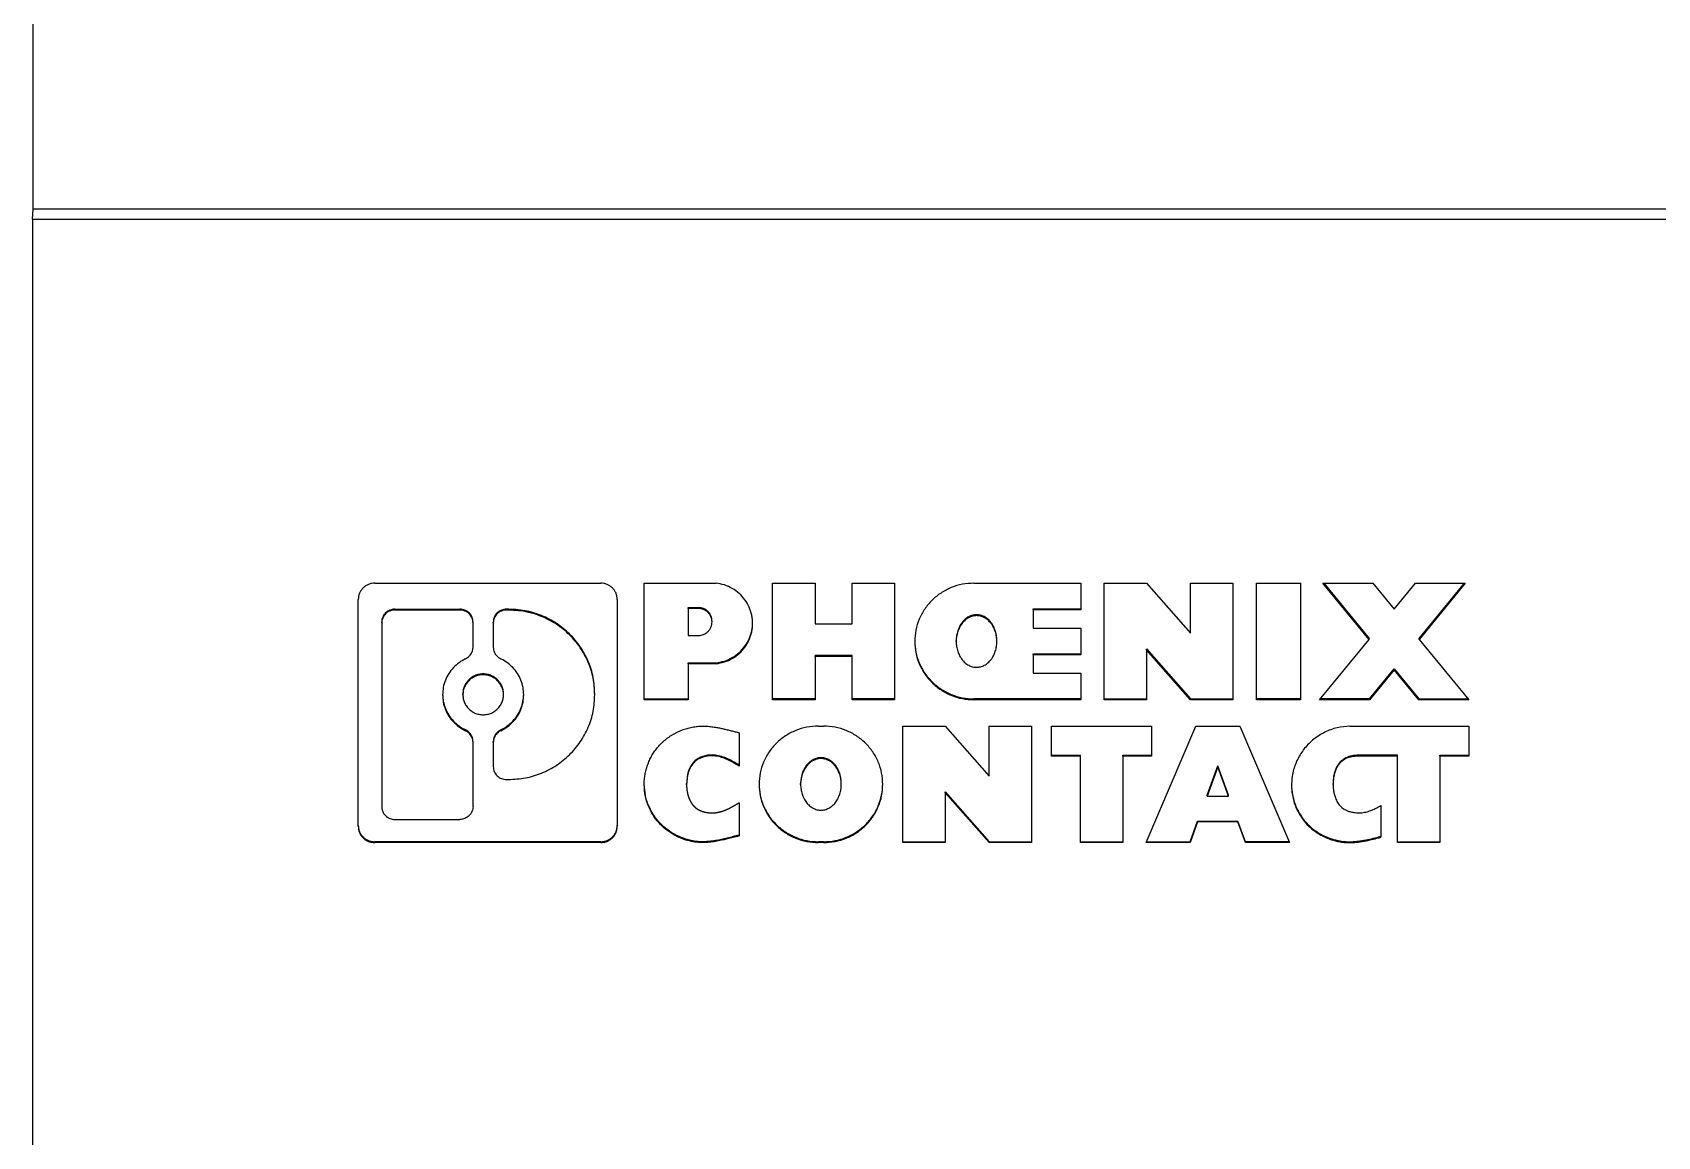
# Model space of a CAD drawing. Extents: x -2333 to 4564, y -5034 to 5704.
# Drawn here: x 3030.4 to 3101.4, y 2306 to 2354.2 of the extents above; entities that cross this region are included whole.
import ezdxf

# ---------------------------------------------------------------- set-up
doc = ezdxf.new("R2010")
doc.units = 0
doc.header["$LTSCALE"] = 10
doc.header["$MEASUREMENT"] = 0
doc.layers.get('0').update_dxf_attribs({"linetype": 'CONTINUOUS'})

msp = doc.modelspace()

# ---------------------------------------------------------------- linework, layer by layer
at = {"color": 7, "linetype": 'Continuous'}
for p, q in [((3030.47183, 2346.5225), (3030.47183, 2490.65848)), ((3030.44073, 2346.08489), (3030.47183, 2346.5225)), ((3030.44073, 2346.08489), (3109.37656, 2346.08489)), ((3030.44073, 2346.08489), (3030.44073, 2211.82951)), ((3109.34546, 2346.5225), (3030.47183, 2346.5225)), ((3045.38659, 2330.18537), (3055.2452, 2330.18537)), ((3057.14473, 2325.13413), (3057.14473, 2330.18537)), ((3057.14473, 2330.18537), (3060.27951, 2330.18537)), ((3062.75307, 2325.13413), (3062.75307, 2330.18537)), ((3062.75307, 2330.18537), (3064.6023, 2330.18537)), ((3064.6023, 2330.18537), (3064.6023, 2328.404)), ((3066.22962, 2330.18537), (3068.07885, 2330.18537)), ((3066.22962, 2328.404), (3066.22962, 2330.18537)), ((3068.07885, 2330.18537), (3068.07885, 2325.13413)), ((3071.54199, 2330.18537), (3076.20214, 2330.18537)), ((3076.20214, 2330.18537), (3076.20214, 2329.06041)), ((3077.22439, 2330.18537), (3079.07362, 2330.18537)), ((3077.22439, 2325.13413), (3077.22439, 2330.18537)), ((3079.07362, 2330.18537), (3080.99682, 2328.0041)), ((3080.99682, 2328.0041), (3080.99682, 2330.18537)), ((3080.99682, 2330.18537), (3082.84605, 2330.18537)), ((3082.84605, 2330.18537), (3082.84605, 2325.13413)), ((3083.8683, 2325.13413), (3083.8683, 2330.18537)), ((3083.8683, 2330.18537), (3085.7915, 2330.18537)), ((3085.7915, 2330.18537), (3085.7915, 2325.13413)), ((3086.77677, 2330.18537), (3088.95146, 2330.18537)), ((3088.79613, 2327.73048), (3086.77677, 2330.18537)), ((3086.80835, 2330.18537), (3088.79613, 2327.76887)), ((3088.95146, 2330.18537), (3089.88348, 2329.05234)), ((3089.88348, 2329.05234), (3090.81549, 2330.18537)), ((3090.81549, 2330.18537), (3092.99018, 2330.18537)), ((3092.99018, 2330.18537), (3090.97082, 2327.73048)), ((3090.97082, 2327.76887), (3092.9586, 2330.18537)), ((3044.66169, 2319.6068), (3044.66169, 2329.47282)), ((3046.26049, 2329.05201), (3049.09565, 2329.05201)), ((3049.09565, 2329.01362), (3046.26049, 2329.01362)), ((3055.9701, 2329.47282), (3055.9701, 2319.6068)), ((3059.06792, 2329.0802), (3059.06792, 2329.11859)), ((3059.06792, 2329.11859), (3059.50809, 2329.11859)), ((3059.50809, 2329.0802), (3059.06792, 2329.0802)), ((3059.06792, 2329.0802), (3059.06792, 2327.90401)), ((3074.131, 2329.02203), (3074.131, 2329.06041)), ((3074.131, 2329.06041), (3076.20214, 2329.06041)), ((3074.131, 2329.02203), (3074.131, 2328.22223)), ((3076.20214, 2329.02203), (3074.131, 2329.02203)), ((3076.20214, 2329.06041), (3076.20214, 2329.02203)), ((3045.6846, 2328.44754), (3045.6846, 2328.48593)), ((3045.6846, 2328.44754), (3045.6846, 2320.43534)), ((3049.67154, 2328.44754), (3049.67154, 2328.48593)), ((3049.67154, 2327.39156), (3049.67154, 2328.44754)), ((3050.55753, 2328.44754), (3050.55753, 2328.48593)), ((3050.55753, 2328.44754), (3050.55753, 2327.39156)), ((3060.10639, 2328.49211), (3060.10639, 2328.53049)), ((3064.6023, 2328.404), (3066.22962, 2328.404)), ((3059.06792, 2327.90401), (3059.50809, 2327.90401)), ((3070.76531, 2327.64056), (3070.76531, 2327.67894)), ((3072.54057, 2327.64056), (3072.54057, 2327.67894)), ((3074.131, 2328.22223), (3076.20214, 2328.22223)), ((3076.20214, 2328.22223), (3076.20214, 2327.09727)), ((3086.62883, 2325.09574), (3088.79613, 2327.73048)), ((3088.79613, 2327.73048), (3088.79613, 2327.76887)), ((3090.97082, 2327.73048), (3090.97082, 2327.76887)), ((3090.97082, 2327.73048), (3093.13812, 2325.09574)), ((3050.8835, 2326.88156), (3050.90207, 2326.87264)), ((3064.6023, 2326.98618), (3064.6023, 2327.02456)), ((3066.22962, 2327.02456), (3064.6023, 2327.02456)), ((3066.22962, 2326.98618), (3064.6023, 2326.98618)), ((3064.6023, 2326.98618), (3064.6023, 2325.13413)), ((3066.22962, 2326.98618), (3066.22962, 2327.02456)), ((3066.22962, 2325.13413), (3066.22962, 2326.98618)), ((3074.131, 2327.05888), (3074.131, 2327.09727)), ((3074.131, 2327.09727), (3076.20214, 2327.09727)), ((3074.131, 2327.05888), (3074.131, 2326.25909)), ((3076.20214, 2327.05888), (3074.131, 2327.05888)), ((3076.20214, 2327.09727), (3076.20214, 2327.05888)), ((3079.07362, 2327.27701), (3079.07362, 2327.3154)), ((3079.07362, 2327.3154), (3080.99682, 2325.13413)), ((3079.07362, 2327.27701), (3079.07362, 2325.13413)), ((3080.99682, 2325.09574), (3079.07362, 2327.27701)), ((3059.06792, 2326.66752), (3059.06792, 2326.70591)), ((3059.06792, 2326.70591), (3060.27951, 2326.70591)), ((3060.27951, 2326.66752), (3059.06792, 2326.66752)), ((3059.06792, 2326.66752), (3059.06792, 2325.13413)), ((3060.27951, 2326.66752), (3060.27951, 2326.70591)), ((3074.131, 2326.25909), (3076.20214, 2326.25909)), ((3076.20214, 2326.25909), (3076.20214, 2325.13413)), ((3088.80353, 2325.13413), (3089.88348, 2326.447)), ((3089.88348, 2326.40861), (3088.80353, 2325.09574)), ((3089.88348, 2326.40861), (3089.88348, 2326.447)), ((3089.88348, 2326.447), (3090.96343, 2325.13413)), ((3090.96343, 2325.09574), (3089.88348, 2326.40861)), ((3049.22855, 2325.31233), (3049.22855, 2325.35072)), ((3051.00052, 2325.31233), (3051.00052, 2325.35072)), ((3054.98746, 2325.31233), (3054.98746, 2325.35072)), ((3057.14473, 2325.09574), (3057.14473, 2325.13413)), ((3057.14473, 2325.13413), (3059.06792, 2325.13413)), ((3059.06792, 2325.09574), (3057.14473, 2325.09574)), ((3059.06792, 2325.13413), (3059.06792, 2325.09574)), ((3064.6023, 2325.13413), (3062.75307, 2325.13413)), ((3062.75307, 2325.09574), (3062.75307, 2325.13413)), ((3064.6023, 2325.09574), (3062.75307, 2325.09574)), ((3064.6023, 2325.13413), (3064.6023, 2325.09574)), ((3066.22962, 2325.09574), (3066.22962, 2325.13413)), ((3068.07885, 2325.13413), (3066.22962, 2325.13413)), ((3068.07885, 2325.09574), (3066.22962, 2325.09574)), ((3068.07885, 2325.13413), (3068.07885, 2325.09574)), ((3076.20214, 2325.13413), (3071.54199, 2325.13413)), ((3076.20214, 2325.09574), (3071.54199, 2325.09574)), ((3076.20214, 2325.13413), (3076.20214, 2325.09574)), ((3077.22439, 2325.13413), (3079.07362, 2325.13413)), ((3077.22439, 2325.09574), (3077.22439, 2325.13413)), ((3079.07362, 2325.09574), (3077.22439, 2325.09574)), ((3079.07362, 2325.13413), (3079.07362, 2325.09574)), ((3080.99682, 2325.09574), (3080.99682, 2325.13413)), ((3080.99682, 2325.13413), (3082.84605, 2325.13413)), ((3082.84605, 2325.09574), (3080.99682, 2325.09574)), ((3082.84605, 2325.13413), (3082.84605, 2325.09574)), ((3085.7915, 2325.13413), (3083.8683, 2325.13413)), ((3083.8683, 2325.09574), (3083.8683, 2325.13413)), ((3085.7915, 2325.09574), (3083.8683, 2325.09574)), ((3085.7915, 2325.13413), (3085.7915, 2325.09574)), ((3088.80353, 2325.09574), (3086.62883, 2325.09574)), ((3088.80353, 2325.13413), (3086.66041, 2325.13413)), ((3088.80353, 2325.09574), (3088.80353, 2325.13413)), ((3090.96343, 2325.09574), (3090.96343, 2325.13413)), ((3090.96343, 2325.13413), (3093.10654, 2325.13413)), ((3093.13812, 2325.09574), (3090.96343, 2325.09574)), ((3049.34556, 2323.74311), (3049.34556, 2323.78149)), ((3049.34556, 2323.78149), (3049.35, 2323.77937)), ((3049.35, 2323.74099), (3049.34556, 2323.74311)), ((3049.35, 2323.74099), (3049.35, 2323.77937)), ((3061.287, 2323.65465), (3061.287, 2322.23886)), ((3064.75009, 2323.94549), (3064.972, 2323.94549)), ((3068.43514, 2323.94549), (3070.28437, 2323.94549)), ((3068.43514, 2318.89425), (3068.43514, 2323.94549)), ((3070.28437, 2323.94549), (3072.20757, 2321.76422)), ((3072.20757, 2323.94549), (3074.0568, 2323.94549)), ((3072.20757, 2321.76422), (3072.20757, 2323.94549)), ((3074.0568, 2323.94549), (3074.0568, 2318.89425)), ((3074.93112, 2323.94549), (3079.2953, 2323.94549)), ((3074.93112, 2322.67511), (3074.93112, 2323.94549)), ((3079.05564, 2318.85586), (3081.22293, 2323.94549)), ((3079.2953, 2323.94549), (3079.2953, 2322.67511)), ((3081.22293, 2323.94549), (3083.14613, 2323.94549)), ((3083.14613, 2323.94549), (3085.31343, 2318.85586)), ((3087.95498, 2323.94542), (3088.03421, 2323.94549)), ((3088.03421, 2323.94549), (3093.13812, 2323.94549)), ((3093.13812, 2323.94549), (3093.13812, 2322.67511)), ((3049.67154, 2323.23311), (3049.67154, 2323.2715)), ((3049.67154, 2320.43534), (3049.67154, 2323.23311)), ((3050.55753, 2323.23311), (3050.55753, 2323.2715)), ((3050.55753, 2323.23311), (3050.55753, 2322.17713)), ((3074.93112, 2322.63673), (3074.93112, 2322.67511)), ((3074.93112, 2322.67511), (3076.18859, 2322.67511)), ((3076.18859, 2322.63673), (3074.93112, 2322.63673)), ((3076.18859, 2322.63673), (3076.18859, 2322.67511)), ((3076.18859, 2318.89425), (3076.18859, 2322.63673)), ((3078.03782, 2322.67511), (3079.2953, 2322.67511)), ((3078.03782, 2322.63673), (3078.03782, 2322.67511)), ((3079.2953, 2322.63673), (3078.03782, 2322.63673)), ((3078.03782, 2322.63673), (3078.03782, 2318.89425)), ((3079.2953, 2322.67511), (3079.2953, 2322.63673)), ((3090.03141, 2322.67511), (3088.3204, 2322.67511)), ((3088.3204, 2322.63673), (3088.3204, 2322.67511)), ((3090.03141, 2322.63673), (3088.3204, 2322.63673)), ((3090.03141, 2322.63673), (3090.03141, 2322.67511)), ((3090.03141, 2318.89425), (3090.03141, 2322.63673)), ((3091.88064, 2322.63673), (3091.88064, 2322.67511)), ((3091.88064, 2322.67511), (3093.13812, 2322.67511)), ((3093.13812, 2322.63673), (3091.88064, 2322.63673)), ((3091.88064, 2322.63673), (3091.88064, 2318.89425)), ((3093.13812, 2322.67511), (3093.13812, 2322.63673)), ((3061.287, 2322.23886), (3061.287, 2322.20047)), ((3081.71918, 2320.9301), (3082.18453, 2322.20978)), ((3082.18453, 2322.17139), (3081.71918, 2320.89171)), ((3082.64989, 2320.9301), (3082.18453, 2322.20978)), ((3082.18453, 2322.17139), (3082.18453, 2322.20978)), ((3082.64989, 2320.89171), (3082.18453, 2322.17139)), ((3051.13342, 2321.61105), (3051.22201, 2321.61105)), ((3058.99395, 2321.40068), (3058.99395, 2321.43906)), ((3063.97342, 2321.40067), (3063.97342, 2321.43906)), ((3065.74867, 2321.40067), (3065.74867, 2321.43906)), ((3087.22034, 2321.39848), (3087.22034, 2321.43687)), ((3061.287, 2320.60088), (3061.287, 2319.18508)), ((3070.28437, 2321.03713), (3070.28437, 2321.07552)), ((3070.28437, 2321.07552), (3072.20757, 2318.89425)), ((3072.20757, 2318.85586), (3070.28437, 2321.03713)), ((3070.28437, 2321.03713), (3070.28437, 2318.89425)), ((3081.71918, 2320.89171), (3081.71918, 2320.9301)), ((3081.71918, 2320.89171), (3082.64989, 2320.89171)), ((3082.64989, 2320.89171), (3082.64989, 2320.9301)), ((3089.29616, 2320.47154), (3089.29616, 2319.12886)), ((3046.25663, 2319.86928), (3046.26049, 2319.86926)), ((3046.26049, 2319.86926), (3049.09565, 2319.86926)), ((3080.97883, 2318.89425), (3081.3067, 2319.79584)), ((3081.3067, 2319.75745), (3081.3067, 2319.79584)), ((3081.3067, 2319.79584), (3083.06236, 2319.79584)), ((3083.06236, 2319.75745), (3083.06236, 2319.79584)), ((3083.39023, 2318.89425), (3083.06236, 2319.79584)), ((3085.91002, 2319.84702), (3085.91002, 2319.88541)), ((3044.66169, 2319.56841), (3044.66169, 2319.6068)), ((3055.9701, 2319.6068), (3055.9701, 2319.56841)), ((3061.287, 2319.18508), (3061.287, 2319.1467)), ((3081.3067, 2319.75745), (3080.97883, 2318.85586)), ((3083.06236, 2319.75745), (3081.3067, 2319.75745)), ((3083.39023, 2318.85586), (3083.06236, 2319.75745)), ((3089.29616, 2319.12886), (3089.29616, 2319.09047)), ((3055.2452, 2318.89425), (3045.38659, 2318.89425)), ((3055.2452, 2318.85586), (3045.38659, 2318.85586)), ((3064.972, 2318.89425), (3064.75009, 2318.89425)), ((3064.972, 2318.85586), (3064.75009, 2318.85586)), ((3068.43514, 2318.89425), (3070.28437, 2318.89425)), ((3068.43514, 2318.85586), (3068.43514, 2318.89425)), ((3070.28437, 2318.85586), (3068.43514, 2318.85586)), ((3070.28437, 2318.89425), (3070.28437, 2318.85586)), ((3072.20757, 2318.89425), (3074.0568, 2318.89425)), ((3072.20757, 2318.85586), (3072.20757, 2318.89425)), ((3074.0568, 2318.85586), (3072.20757, 2318.85586)), ((3074.0568, 2318.89425), (3074.0568, 2318.85586)), ((3076.18859, 2318.85586), (3076.18859, 2318.89425)), ((3076.18859, 2318.89425), (3078.03782, 2318.89425)), ((3078.03782, 2318.85586), (3076.18859, 2318.85586)), ((3078.03782, 2318.89425), (3078.03782, 2318.85586)), ((3080.97883, 2318.85586), (3079.05564, 2318.85586)), ((3079.07198, 2318.89425), (3080.97883, 2318.89425)), ((3080.97883, 2318.85586), (3080.97883, 2318.89425)), ((3083.39023, 2318.85586), (3083.39023, 2318.89425)), ((3085.29708, 2318.89425), (3083.39023, 2318.89425)), ((3085.31343, 2318.85586), (3083.39023, 2318.85586)), ((3087.10248, 2318.99929), (3087.10248, 2319.03767)), ((3090.03141, 2318.85586), (3090.03141, 2318.89425)), ((3090.03141, 2318.89425), (3091.88064, 2318.89425)), ((3091.88064, 2318.85586), (3090.03141, 2318.85586)), ((3091.88064, 2318.89425), (3091.88064, 2318.85586))]:
    msp.add_line(p, q, dxfattribs=at)
at = {"color": 2, "linetype": 'Continuous'}
for p, q in [((3046.26049, 2329.01362), (3046.26049, 2329.05201)), ((3049.09565, 2329.01362), (3049.09565, 2329.05201)), ((3051.13342, 2329.01362), (3051.13342, 2329.05201)), ((3059.50809, 2329.0802), (3059.50809, 2329.11859)), ((3071.54199, 2325.09574), (3071.54199, 2325.13413)), ((3050.8835, 2323.74311), (3050.8835, 2323.78149)), ((3045.38659, 2318.85586), (3045.38659, 2318.89425)), ((3055.2452, 2318.85586), (3055.2452, 2318.89425)), ((3064.75009, 2318.85586), (3064.75009, 2318.89425)), ((3064.972, 2318.85586), (3064.972, 2318.89425))]:
    msp.add_line(p, q, dxfattribs=at)
at = {"color": 7, "linetype": 'Continuous'}
for points in [[(3045.38659, 2330.18537), (3045.24517, 2330.17168), (3045.10918, 2330.13113), (3044.98386, 2330.06528), (3044.87401, 2329.97667), (3044.78386, 2329.86869), (3044.71687, 2329.7455), (3044.67562, 2329.61183), (3044.66169, 2329.47282)], [(3055.9701, 2329.47282), (3055.95617, 2329.61183), (3055.91492, 2329.7455), (3055.84793, 2329.86869), (3055.75778, 2329.97667), (3055.64793, 2330.06528), (3055.5226, 2330.13113), (3055.38662, 2330.17168), (3055.2452, 2330.18537)], [(3061.8789, 2328.42645), (3061.86916, 2328.6103), (3061.83994, 2328.79264), (3061.72474, 2329.143), (3061.5383, 2329.46234), (3061.28868, 2329.73687), (3060.98668, 2329.95468), (3060.64537, 2330.10637), (3060.27951, 2330.18537)], [(3071.54199, 2330.18537), (3071.03691, 2330.13647), (3070.55125, 2329.99166), (3070.10366, 2329.75649), (3069.71134, 2329.44001), (3069.38938, 2329.05438), (3069.15014, 2328.61441), (3069.00281, 2328.13702), (3068.95307, 2327.64056)], [(3046.26049, 2329.05201), (3046.14814, 2329.04113), (3046.04011, 2329.00892), (3045.94054, 2328.95661), (3045.85328, 2328.88621), (3045.78166, 2328.80043), (3045.72844, 2328.70256), (3045.69567, 2328.59637), (3045.6846, 2328.48593)], [(3046.26049, 2329.01362), (3046.14814, 2329.00275), (3046.04011, 2328.97053), (3045.94054, 2328.91822), (3045.85328, 2328.84782), (3045.78166, 2328.76204), (3045.72844, 2328.66417), (3045.69567, 2328.55798), (3045.6846, 2328.44754)], [(3049.67154, 2328.48593), (3049.66047, 2328.59637), (3049.6277, 2328.70256), (3049.57448, 2328.80043), (3049.50286, 2328.88621), (3049.4156, 2328.95661), (3049.31603, 2329.00892), (3049.208, 2329.04113), (3049.09565, 2329.05201)], [(3049.67154, 2328.44754), (3049.66047, 2328.55798), (3049.6277, 2328.66417), (3049.57448, 2328.76204), (3049.50286, 2328.84782), (3049.4156, 2328.91822), (3049.31603, 2328.97053), (3049.208, 2329.00275), (3049.09565, 2329.01362)], [(3051.13342, 2329.05201), (3051.02107, 2329.04113), (3050.91303, 2329.00892), (3050.81347, 2328.95661), (3050.7262, 2328.88621), (3050.65458, 2328.80043), (3050.60136, 2328.70256), (3050.56859, 2328.59637), (3050.55753, 2328.48593)], [(3051.13342, 2329.01362), (3051.02107, 2329.00275), (3050.91303, 2328.97053), (3050.81347, 2328.91822), (3050.7262, 2328.84782), (3050.65458, 2328.76204), (3050.60136, 2328.66417), (3050.56859, 2328.55798), (3050.55753, 2328.44754)], [(3054.98746, 2325.35072), (3054.9151, 2326.07281), (3054.70083, 2326.76714), (3054.35286, 2327.40705), (3053.88458, 2327.96793), (3053.31398, 2328.42823), (3052.66299, 2328.77027), (3051.94554, 2328.98089), (3051.13342, 2329.05201)], [(3054.98746, 2325.31233), (3054.9151, 2326.03442), (3054.70083, 2326.72876), (3054.35286, 2327.36866), (3053.88458, 2327.92954), (3053.31398, 2328.38984), (3052.66299, 2328.73188), (3051.94554, 2328.9425), (3051.13342, 2329.01362)], [(3060.10639, 2328.53049), (3060.09489, 2328.64522), (3060.06084, 2328.75555), (3060.00556, 2328.85722), (3059.93115, 2328.94634), (3059.84049, 2329.01948), (3059.73705, 2329.07383), (3059.62482, 2329.10729), (3059.50809, 2329.11859)], [(3060.10639, 2328.49211), (3060.09489, 2328.60684), (3060.06084, 2328.71716), (3060.00556, 2328.81884), (3059.93115, 2328.90795), (3059.84049, 2328.98109), (3059.73705, 2329.03544), (3059.62482, 2329.0689), (3059.50809, 2329.0802)], [(3059.50809, 2327.90401), (3059.62482, 2327.91531), (3059.73705, 2327.94877), (3059.84049, 2328.00312), (3059.93115, 2328.07626), (3060.00556, 2328.16537), (3060.06084, 2328.26705), (3060.09489, 2328.37737), (3060.10639, 2328.49211)], [(3060.27951, 2326.70591), (3060.64537, 2326.78491), (3060.98668, 2326.93659), (3061.28868, 2327.15441), (3061.5383, 2327.42893), (3061.72474, 2327.74828), (3061.83994, 2328.09863), (3061.86811, 2328.27143), (3061.87879, 2328.44564)], [(3060.27951, 2326.66752), (3060.64537, 2326.74652), (3060.98668, 2326.89821), (3061.28868, 2327.11603), (3061.5383, 2327.39055), (3061.72474, 2327.70989), (3061.83994, 2328.06025), (3061.86916, 2328.2426), (3061.8789, 2328.42645)], [(3072.54057, 2327.67894), (3072.53571, 2327.7967), (3072.52365, 2327.89796), (3072.50508, 2327.99444), (3072.47357, 2328.10848), (3072.44095, 2328.1977), (3072.39226, 2328.30263), (3072.34644, 2328.38238), (3072.28272, 2328.47313), (3072.22287, 2328.54294), (3072.14214, 2328.61932), (3072.07381, 2328.67119), (3071.98079, 2328.72624), (3071.91163, 2328.757), (3071.81979, 2328.78584), (3071.73536, 2328.80105), (3071.65294, 2328.80593), (3071.5584, 2328.79951), (3071.48609, 2328.78584), (3071.39425, 2328.757), (3071.32509, 2328.72624), (3071.23207, 2328.67119), (3071.16374, 2328.61932), (3071.08301, 2328.54294), (3071.02316, 2328.47313), (3070.95945, 2328.38238), (3070.91363, 2328.30263), (3070.86494, 2328.1977), (3070.83231, 2328.10848), (3070.8008, 2327.99444), (3070.78223, 2327.89796), (3070.76886, 2327.77968), (3070.76531, 2327.67894)], [(3072.54057, 2327.64056), (3072.53622, 2327.75209), (3072.52365, 2327.85957), (3072.50508, 2327.95605), (3072.47357, 2328.07009), (3072.44095, 2328.15931), (3072.39226, 2328.26425), (3072.34644, 2328.34399), (3072.28272, 2328.43474), (3072.22287, 2328.50455), (3072.14214, 2328.58094), (3072.07381, 2328.63281), (3071.98079, 2328.68785), (3071.91163, 2328.71861), (3071.81979, 2328.74746), (3071.72752, 2328.76355), (3071.65294, 2328.76754), (3071.57053, 2328.76267), (3071.48609, 2328.74746), (3071.39425, 2328.71861), (3071.32509, 2328.68785), (3071.23207, 2328.63281), (3071.16374, 2328.58094), (3071.08301, 2328.50455), (3071.02316, 2328.43474), (3070.95945, 2328.34399), (3070.91363, 2328.26425), (3070.86494, 2328.15931), (3070.83231, 2328.07009), (3070.8008, 2327.95605), (3070.78223, 2327.85957), (3070.77017, 2327.75831), (3070.76531, 2327.64056)], [(3068.95307, 2327.64056), (3069.00281, 2327.14409), (3069.15014, 2326.6667), (3069.38938, 2326.22673), (3069.71134, 2325.8411), (3070.10366, 2325.52462), (3070.55125, 2325.28946), (3071.03691, 2325.14464), (3071.54199, 2325.09574)], [(3068.95314, 2327.65975), (3069.00473, 2327.17311), (3069.15014, 2326.70508), (3069.38938, 2326.26512), (3069.71134, 2325.87949), (3070.10366, 2325.56301), (3070.55125, 2325.32784), (3071.03691, 2325.18303), (3071.54199, 2325.13413)], [(3070.76531, 2327.64056), (3070.7697, 2327.5286), (3070.78234, 2327.42086), (3070.801, 2327.32419), (3070.83273, 2327.20974), (3070.86552, 2327.12036), (3070.91454, 2327.01513), (3070.96063, 2326.93524), (3071.02471, 2326.84439), (3071.08233, 2326.77729), (3071.15915, 2326.70405), (3071.22451, 2326.65354), (3071.31275, 2326.59962), (3071.3834, 2326.56679), (3071.47957, 2326.53528), (3071.57409, 2326.51803), (3071.65294, 2326.51357)], [(3071.65294, 2326.51357), (3071.75202, 2326.52062), (3071.82632, 2326.53528), (3071.92248, 2326.56679), (3071.99313, 2326.59962), (3072.08138, 2326.65354), (3072.14674, 2326.70405), (3072.22355, 2326.77729), (3072.28117, 2326.84439), (3072.34525, 2326.93524), (3072.39134, 2327.01513), (3072.44036, 2327.12036), (3072.47316, 2327.20974), (3072.50488, 2327.32419), (3072.52354, 2327.42086), (3072.53568, 2327.52244), (3072.54057, 2327.64056)], [(3049.34556, 2326.88156), (3049.0622, 2326.71369), (3048.81551, 2326.49697), (3048.61412, 2326.23896), (3048.46503, 2325.94863), (3048.37345, 2325.63613), (3048.34256, 2325.31233)], [(3049.34556, 2326.88156), (3049.43766, 2326.93612), (3049.51783, 2327.00655), (3049.58328, 2327.09041), (3049.63174, 2327.18476), (3049.6615, 2327.28633), (3049.67154, 2327.39156)], [(3050.55753, 2327.39156), (3050.56756, 2327.28633), (3050.59733, 2327.18476), (3050.64578, 2327.09041), (3050.71124, 2327.00655), (3050.79141, 2326.93612), (3050.8835, 2326.88156)], [(3051.8865, 2325.31233), (3051.85562, 2325.63613), (3051.76403, 2325.94863), (3051.61494, 2326.23896), (3051.41355, 2326.49697), (3051.17513, 2326.70766), (3050.90207, 2326.87264)], [(3051.00052, 2325.35072), (3050.99568, 2325.44163), (3050.98116, 2325.53179), (3050.92392, 2325.70494), (3050.83131, 2325.86262), (3050.70737, 2325.99792), (3050.55753, 2326.10494), (3050.38832, 2326.17899), (3050.20714, 2326.21684), (3050.02192, 2326.21684), (3049.84075, 2326.17899), (3049.67154, 2326.10494), (3049.52169, 2325.99792), (3049.39775, 2325.86262), (3049.30514, 2325.70494), (3049.24791, 2325.53179), (3049.22855, 2325.35072)], [(3051.00052, 2325.31233), (3050.99568, 2325.40324), (3050.98116, 2325.4934), (3050.92392, 2325.66656), (3050.83131, 2325.82423), (3050.70737, 2325.95953), (3050.55753, 2326.06655), (3050.38832, 2326.1406), (3050.20714, 2326.17846), (3050.02192, 2326.17846), (3049.84075, 2326.1406), (3049.67154, 2326.06655), (3049.52169, 2325.95953), (3049.39775, 2325.82423), (3049.30514, 2325.66656), (3049.24791, 2325.4934), (3049.22855, 2325.31233)], [(3048.34256, 2325.31233), (3048.37345, 2324.98854), (3048.46503, 2324.67604), (3048.61412, 2324.38571), (3048.81551, 2324.1277), (3049.0622, 2323.91098), (3049.34556, 2323.74311)], [(3048.34267, 2325.33153), (3048.37528, 2325.01754), (3048.46503, 2324.71442), (3048.61412, 2324.4241), (3048.81551, 2324.16608), (3049.0622, 2323.94936), (3049.34556, 2323.78149)], [(3049.22855, 2325.31233), (3049.24791, 2325.13127), (3049.30514, 2324.95811), (3049.39775, 2324.80044), (3049.52169, 2324.66514), (3049.67154, 2324.55812), (3049.84075, 2324.48407), (3050.02192, 2324.44621), (3050.20714, 2324.44621), (3050.38832, 2324.48407), (3050.55753, 2324.55812), (3050.70737, 2324.66514), (3050.83131, 2324.80044), (3050.92392, 2324.95811), (3050.98116, 2325.13127), (3050.99568, 2325.22143), (3051.00052, 2325.31233)], [(3050.8835, 2323.78149), (3051.16687, 2323.94936), (3051.41355, 2324.16608), (3051.61494, 2324.4241), (3051.76403, 2324.71442), (3051.85378, 2325.01754), (3051.8864, 2325.33153)], [(3050.8835, 2323.74311), (3051.16687, 2323.91098), (3051.41355, 2324.1277), (3051.61494, 2324.38571), (3051.76403, 2324.67604), (3051.85562, 2324.98854), (3051.8865, 2325.31233)], [(3051.22201, 2321.61105), (3051.95662, 2321.68217), (3052.66299, 2321.89279), (3053.31398, 2322.23483), (3053.88458, 2322.69513), (3054.35286, 2323.25601), (3054.70083, 2323.89591), (3054.9151, 2324.59025), (3054.98746, 2325.31233)], [(3049.67154, 2323.2715), (3049.6615, 2323.37673), (3049.63174, 2323.47829), (3049.58328, 2323.57265), (3049.51783, 2323.6565), (3049.43963, 2323.7255), (3049.35, 2323.77937)], [(3049.67154, 2323.23311), (3049.6615, 2323.33834), (3049.63174, 2323.43991), (3049.58328, 2323.53426), (3049.51783, 2323.61812), (3049.43963, 2323.68711), (3049.35, 2323.74099)], [(3050.8835, 2323.78149), (3050.79141, 2323.72694), (3050.71124, 2323.6565), (3050.64578, 2323.57265), (3050.59733, 2323.47829), (3050.56756, 2323.37673), (3050.55753, 2323.2715)], [(3050.8835, 2323.74311), (3050.79141, 2323.68855), (3050.71124, 2323.61812), (3050.64578, 2323.53426), (3050.59733, 2323.43991), (3050.56756, 2323.33834), (3050.55753, 2323.23311)], [(3057.14472, 2321.39648), (3057.14472, 2321.39859), (3057.14473, 2321.40071), (3057.14728, 2321.50823), (3057.15452, 2321.61563), (3057.16638, 2321.72269), (3057.18281, 2321.82921), (3057.20372, 2321.93498), (3057.22907, 2322.03979), (3057.25879, 2322.14342), (3057.29281, 2322.24568), (3057.33107, 2322.34635), (3057.3735, 2322.44522), (3057.42004, 2322.54208), (3057.47062, 2322.63673), (3057.52524, 2322.72905), (3057.58372, 2322.81885), (3057.64597, 2322.90602), (3057.71186, 2322.99046), (3057.78129, 2323.07208), (3057.85412, 2323.15076), (3057.94007, 2323.23572), (3058.02998, 2323.31667), (3058.12367, 2323.3934), (3058.2209, 2323.46576), (3058.32147, 2323.53354), (3058.42517, 2323.59656), (3058.53179, 2323.65465), (3058.63542, 2323.70504), (3058.74125, 2323.75079), (3058.84903, 2323.79184), (3058.9585, 2323.82816), (3059.06944, 2323.85971), (3059.1816, 2323.88646), (3059.29473, 2323.90835), (3059.40859, 2323.92535), (3059.51672, 2323.93685), (3059.62512, 2323.94366), (3059.73361, 2323.94549), (3059.83759, 2323.94245), (3059.94143, 2323.93518), (3060.04507, 2323.92429), (3060.14843, 2323.91038), (3060.25143, 2323.89407), (3060.4259, 2323.86213), (3060.59935, 2323.82585), (3060.77198, 2323.78609), (3060.94399, 2323.74373), (3061.1156, 2323.69962), (3061.287, 2323.65465)], [(3064.75009, 2323.94549), (3064.24502, 2323.89659), (3063.75935, 2323.75178), (3063.31176, 2323.51661), (3062.91945, 2323.20013), (3062.59748, 2322.8145), (3062.35824, 2322.37453), (3062.21092, 2321.89714), (3062.16117, 2321.40067)], [(3067.56092, 2321.40067), (3067.51117, 2321.89714), (3067.36385, 2322.37453), (3067.12461, 2322.8145), (3066.80264, 2323.20013), (3066.41033, 2323.51661), (3065.96274, 2323.75178), (3065.47707, 2323.89659), (3064.972, 2323.94549)], [(3087.95498, 2323.94542), (3087.39126, 2323.86914), (3086.85752, 2323.67517), (3086.3789, 2323.37264), (3085.9779, 2322.97577), (3085.67339, 2322.50325), (3085.4797, 2321.9773), (3085.42394, 2321.67424), (3085.40534, 2321.36769)], [(3061.287, 2322.23886), (3060.78921, 2322.51551), (3060.25143, 2322.67511), (3059.80432, 2322.65128), (3059.40859, 2322.47538), (3059.09192, 2322.02679), (3058.99395, 2321.43906)], [(3061.287, 2322.20047), (3060.78921, 2322.47713), (3060.25143, 2322.63673), (3059.80432, 2322.61289), (3059.40859, 2322.43699), (3059.09192, 2321.98841), (3058.99395, 2321.40068)], [(3088.3204, 2322.67511), (3088.04171, 2322.64332), (3087.78092, 2322.56439), (3087.57648, 2322.42369), (3087.41633, 2322.23061), (3087.33746, 2322.07781), (3087.28207, 2321.91582), (3087.24408, 2321.73993), (3087.22428, 2321.56102), (3087.22133, 2321.49897), (3087.22034, 2321.43687)], [(3088.3204, 2322.63673), (3088.04171, 2322.60494), (3087.78092, 2322.52601), (3087.57648, 2322.3853), (3087.41633, 2322.19222), (3087.33746, 2322.03943), (3087.28207, 2321.87744), (3087.24408, 2321.70155), (3087.22428, 2321.52264), (3087.22133, 2321.46058), (3087.22034, 2321.39848)], [(3050.55753, 2322.17713), (3050.56859, 2322.06669), (3050.60136, 2321.9605), (3050.65458, 2321.86263), (3050.7262, 2321.77685), (3050.81347, 2321.70645), (3050.91303, 2321.65414), (3051.02107, 2321.62192), (3051.13342, 2321.61105)], [(3065.74867, 2321.43906), (3065.74512, 2321.53979), (3065.73175, 2321.65808), (3065.71319, 2321.75455), (3065.68168, 2321.8686), (3065.64905, 2321.95782), (3065.60036, 2322.06275), (3065.55454, 2322.14249), (3065.49082, 2322.23325), (3065.43097, 2322.30305), (3065.35025, 2322.37944), (3065.28191, 2322.43131), (3065.1889, 2322.48636), (3065.11974, 2322.51712), (3065.02789, 2322.54596), (3064.94346, 2322.56117), (3064.86105, 2322.56605), (3064.76651, 2322.55963), (3064.6942, 2322.54596), (3064.60235, 2322.51712), (3064.53319, 2322.48636), (3064.44018, 2322.43131), (3064.37184, 2322.37944), (3064.29112, 2322.30305), (3064.23127, 2322.23325), (3064.16755, 2322.14249), (3064.12173, 2322.06275), (3064.07304, 2321.95782), (3064.04041, 2321.8686), (3064.0089, 2321.75455), (3063.99034, 2321.65808), (3063.97777, 2321.5506), (3063.97342, 2321.43906)], [(3065.74867, 2321.40067), (3065.74382, 2321.51843), (3065.73175, 2321.61969), (3065.71319, 2321.71617), (3065.68168, 2321.83021), (3065.64905, 2321.91943), (3065.60036, 2322.02437), (3065.55454, 2322.10411), (3065.49082, 2322.19486), (3065.43097, 2322.26467), (3065.35025, 2322.34105), (3065.28191, 2322.39292), (3065.1889, 2322.44797), (3065.11974, 2322.47873), (3065.02789, 2322.50757), (3064.95558, 2322.52124), (3064.86105, 2322.52766), (3064.78647, 2322.52367), (3064.6942, 2322.50757), (3064.60235, 2322.47873), (3064.53319, 2322.44797), (3064.44018, 2322.39292), (3064.37184, 2322.34105), (3064.29112, 2322.26467), (3064.23127, 2322.19486), (3064.16755, 2322.10411), (3064.12173, 2322.02437), (3064.07304, 2321.91943), (3064.04041, 2321.83021), (3064.0089, 2321.71617), (3063.99034, 2321.61969), (3063.97827, 2321.51843), (3063.97342, 2321.40067)], [(3061.287, 2319.1467), (3060.77177, 2319.01503), (3060.25143, 2318.90728), (3059.99353, 2318.87148), (3059.73361, 2318.85586), (3059.11616, 2318.92835), (3058.53179, 2319.1467), (3058.17151, 2319.37134), (3057.85412, 2319.65059), (3057.58124, 2319.98685), (3057.36911, 2320.36436), (3057.20197, 2320.8682), (3057.14472, 2321.39648)], [(3061.287, 2319.18508), (3060.77177, 2319.05341), (3060.25143, 2318.94566), (3059.99353, 2318.90987), (3059.73361, 2318.89425), (3059.11616, 2318.96674), (3058.53179, 2319.18508), (3058.17151, 2319.40972), (3057.85412, 2319.68897), (3057.58124, 2320.02524), (3057.36911, 2320.40275), (3057.20403, 2320.89719), (3057.1448, 2321.41559)], [(3058.99395, 2321.40068), (3058.99395, 2321.40067), (3058.99395, 2321.40066), (3058.99396, 2321.39614), (3058.99397, 2321.39161), (3058.994, 2321.38709), (3058.99404, 2321.38256), (3058.99408, 2321.37804), (3058.99414, 2321.37351), (3058.9942, 2321.36899), (3058.99428, 2321.36447), (3058.99437, 2321.35994), (3058.99446, 2321.35542), (3058.99457, 2321.3509), (3058.99469, 2321.34638), (3058.99482, 2321.34186), (3058.99495, 2321.33734), (3058.9951, 2321.33282), (3058.99526, 2321.3283), (3058.99543, 2321.32378), (3058.99561, 2321.31926), (3058.9958, 2321.31475), (3058.996, 2321.31023), (3058.99621, 2321.30572), (3058.99643, 2321.30121), (3058.99666, 2321.2967), (3058.9969, 2321.29219), (3058.99716, 2321.28768), (3058.99742, 2321.28317), (3058.99769, 2321.27867), (3058.99797, 2321.27416), (3058.99827, 2321.26966), (3058.99857, 2321.26516), (3058.99889, 2321.26066), (3058.99922, 2321.25616), (3058.99955, 2321.25167), (3058.9999, 2321.24717), (3059.00026, 2321.24268), (3059.00062, 2321.23819), (3059.001, 2321.23371), (3059.00139, 2321.22922), (3059.00179, 2321.22474), (3059.0022, 2321.22026), (3059.00263, 2321.21578), (3059.00306, 2321.2113), (3059.0035, 2321.20683), (3059.00395, 2321.20235), (3059.00442, 2321.19788), (3059.00489, 2321.19342), (3059.00538, 2321.18895), (3059.00588, 2321.18449), (3059.00638, 2321.18003), (3059.0069, 2321.17558), (3059.00743, 2321.17112), (3059.00797, 2321.16667), (3059.00852, 2321.16223), (3059.00908, 2321.15778), (3059.00965, 2321.15334), (3059.01024, 2321.1489), (3059.01083, 2321.14447), (3059.01144, 2321.14004), (3059.01205, 2321.13561), (3059.01268, 2321.13118), (3059.01332, 2321.12676), (3059.01397, 2321.12234), (3059.01463, 2321.11793), (3059.0153, 2321.11352), (3059.01598, 2321.10911), (3059.01667, 2321.1047), (3059.01738, 2321.1003), (3059.01809, 2321.09591), (3059.01882, 2321.09152), (3059.01956, 2321.08713), (3059.0203, 2321.08274), (3059.02106, 2321.07836), (3059.02183, 2321.07398), (3059.02262, 2321.06961), (3059.02341, 2321.06524), (3059.02421, 2321.06088), (3059.02503, 2321.05652), (3059.02586, 2321.05216), (3059.02669, 2321.04781), (3059.02754, 2321.04347), (3059.0284, 2321.03912), (3059.02927, 2321.03479), (3059.03016, 2321.03045), (3059.03105, 2321.02613), (3059.03195, 2321.0218), (3059.03287, 2321.01748), (3059.0338, 2321.01317), (3059.03474, 2321.00886), (3059.03569, 2321.00456), (3059.03665, 2321.00026), (3059.03762, 2320.99597), (3059.03861, 2320.99168), (3059.0396, 2320.98739), (3059.04061, 2320.98312), (3059.04163, 2320.97884), (3059.04266, 2320.97458), (3059.0437, 2320.97031), (3059.04476, 2320.96606), (3059.04582, 2320.96181), (3059.0469, 2320.95756), (3059.04798, 2320.95332), (3059.04908, 2320.94909), (3059.05019, 2320.94486), (3059.05132, 2320.94064), (3059.05245, 2320.93642), (3059.0536, 2320.93221), (3059.05475, 2320.928), (3059.05592, 2320.92381), (3059.0571, 2320.91961), (3059.05829, 2320.91543), (3059.0595, 2320.91125), (3059.06071, 2320.90707), (3059.06194, 2320.90291), (3059.06318, 2320.89875), (3059.06443, 2320.89459), (3059.06569, 2320.89044), (3059.06697, 2320.8863), (3059.06825, 2320.88217), (3059.06955, 2320.87804), (3059.07086, 2320.87392), (3059.07218, 2320.8698), (3059.07351, 2320.86569), (3059.07486, 2320.86159), (3059.07621, 2320.8575), (3059.07758, 2320.85341), (3059.07896, 2320.84933), (3059.08035, 2320.84526), (3059.08176, 2320.84119), (3059.08317, 2320.83714), (3059.0846, 2320.83308), (3059.08604, 2320.82904), (3059.08749, 2320.825), (3059.08896, 2320.82098), (3059.09043, 2320.81695), (3059.09192, 2320.81294), (3059.09342, 2320.80893), (3059.09493, 2320.80494), (3059.09645, 2320.80094), (3059.09799, 2320.79696), (3059.09954, 2320.79299), (3059.1011, 2320.78902), (3059.10267, 2320.78506), (3059.10425, 2320.78111), (3059.10585, 2320.77717), (3059.10746, 2320.77323), (3059.10908, 2320.76931), (3059.11071, 2320.76539), (3059.11235, 2320.76148), (3059.11401, 2320.75757), (3059.11568, 2320.75368), (3059.11736, 2320.7498), (3059.11905, 2320.74592), (3059.12076, 2320.74205), (3059.12248, 2320.73819), (3059.12421, 2320.73434), (3059.12595, 2320.7305), (3059.1277, 2320.72667), (3059.12947, 2320.72285), (3059.13125, 2320.71903), (3059.13304, 2320.71522), (3059.13485, 2320.71143), (3059.13666, 2320.70764), (3059.13849, 2320.70386), (3059.14033, 2320.70009), (3059.14219, 2320.69633), (3059.14405, 2320.69258), (3059.14593, 2320.68884), (3059.14782, 2320.68511), (3059.14972, 2320.68139), (3059.15164, 2320.67767), (3059.15357, 2320.67397), (3059.15551, 2320.67028), (3059.15746, 2320.66659), (3059.15943, 2320.66292), (3059.16141, 2320.65925), (3059.1634, 2320.6556), (3059.1654, 2320.65195), (3059.16742, 2320.64832), (3059.16945, 2320.6447), (3059.17149, 2320.64108), (3059.17354, 2320.63748), (3059.17561, 2320.63388), (3059.17769, 2320.6303), (3059.17978, 2320.62673), (3059.18188, 2320.62316), (3059.184, 2320.61961), (3059.18613, 2320.61607), (3059.18827, 2320.61254), (3059.19043, 2320.60902), (3059.1926, 2320.60551), (3059.19478, 2320.60201), (3059.19697, 2320.59852), (3059.19918, 2320.59504), (3059.2014, 2320.59158), (3059.20363, 2320.58812), (3059.20587, 2320.58468), (3059.20813, 2320.58124), (3059.2104, 2320.57782), (3059.21269, 2320.57441), (3059.21498, 2320.57101), (3059.21729, 2320.56762), (3059.21961, 2320.56424), (3059.22195, 2320.56088), (3059.2243, 2320.55752), (3059.22666, 2320.55418), (3059.22903, 2320.55085), (3059.23142, 2320.54753), (3059.23382, 2320.54422), (3059.23623, 2320.54093), (3059.23866, 2320.53764), (3059.2411, 2320.53437), (3059.24355, 2320.53111), (3059.24602, 2320.52786), (3059.24849, 2320.52463), (3059.25099, 2320.5214), (3059.25349, 2320.51819), (3059.25601, 2320.51499), (3059.25854, 2320.5118), (3059.26108, 2320.50863), (3059.26364, 2320.50546), (3059.26621, 2320.50231), (3059.26879, 2320.49918), (3059.27139, 2320.49605), (3059.274, 2320.49294), (3059.27662, 2320.48984), (3059.27926, 2320.48675), (3059.28191, 2320.48368), (3059.28457, 2320.48061), (3059.28725, 2320.47756), (3059.28994, 2320.47453), (3059.29264, 2320.47151), (3059.29536, 2320.4685), (3059.29809, 2320.4655), (3059.30083, 2320.46252), (3059.30359, 2320.45955), (3059.30636, 2320.45659), (3059.30914, 2320.45364), (3059.31194, 2320.45071), (3059.31475, 2320.4478), (3059.31757, 2320.44489), (3059.32041, 2320.442), (3059.32326, 2320.43913), (3059.32612, 2320.43627), (3059.329, 2320.43342), (3059.33189, 2320.43058), (3059.33479, 2320.42776), (3059.33771, 2320.42495), (3059.34064, 2320.42216), (3059.34359, 2320.41938), (3059.34655, 2320.41662), (3059.34952, 2320.41387), (3059.35251, 2320.41113), (3059.3555, 2320.40841), (3059.35852, 2320.4057), (3059.36154, 2320.403), (3059.36459, 2320.40033), (3059.36764, 2320.39766), (3059.37071, 2320.39501), (3059.37379, 2320.39237), (3059.37688, 2320.38975), (3059.37999, 2320.38715), (3059.38312, 2320.38455), (3059.38625, 2320.38198), (3059.3894, 2320.37942), (3059.39257, 2320.37687), (3059.39574, 2320.37434), (3059.39894, 2320.37182), (3059.40214, 2320.36932), (3059.40536, 2320.36683), (3059.40859, 2320.36436), (3059.41183, 2320.36191), (3059.41507, 2320.35948), (3059.41833, 2320.35707), (3059.42161, 2320.35467), (3059.42489, 2320.35228), (3059.42819, 2320.34991), (3059.43151, 2320.34756), (3059.43483, 2320.34522), (3059.43817, 2320.34289), (3059.44153, 2320.34058), (3059.44489, 2320.33829), (3059.44827, 2320.33601), (3059.45166, 2320.33375), (3059.45506, 2320.3315), (3059.45848, 2320.32926), (3059.46191, 2320.32704), (3059.46535, 2320.32484), (3059.4688, 2320.32265), (3059.47227, 2320.32047), (3059.47575, 2320.31831), (3059.47924, 2320.31617), (3059.48274, 2320.31404), (3059.48625, 2320.31192), (3059.48978, 2320.30982), (3059.49331, 2320.30773), (3059.49686, 2320.30566), (3059.50042, 2320.30361), (3059.50399, 2320.30157), (3059.50758, 2320.29954), (3059.51117, 2320.29753), (3059.51478, 2320.29553), (3059.51839, 2320.29355), (3059.52202, 2320.29158), (3059.52566, 2320.28963), (3059.52931, 2320.28769), (3059.53296, 2320.28577), (3059.53663, 2320.28386), (3059.54032, 2320.28197), (3059.54401, 2320.28009), (3059.54771, 2320.27822), (3059.55142, 2320.27637), (3059.55514, 2320.27454), (3059.55887, 2320.27272), (3059.56262, 2320.27091), (3059.56637, 2320.26912), (3059.57013, 2320.26735), (3059.5739, 2320.26559), (3059.57768, 2320.26384), (3059.58148, 2320.26211), (3059.58528, 2320.26039), (3059.58909, 2320.25868), (3059.59291, 2320.257), (3059.59673, 2320.25532), (3059.60057, 2320.25366), (3059.60442, 2320.25202), (3059.60827, 2320.25038), (3059.61214, 2320.24877), (3059.61601, 2320.24717), (3059.61989, 2320.24558), (3059.62379, 2320.24401), (3059.62769, 2320.24245), (3059.63159, 2320.2409), (3059.63551, 2320.23937), (3059.63943, 2320.23786), (3059.64337, 2320.23636), (3059.64731, 2320.23487), (3059.65126, 2320.2334), (3059.65521, 2320.23194), (3059.65918, 2320.2305), (3059.66315, 2320.22907), (3059.66713, 2320.22765), (3059.67112, 2320.22625), (3059.67512, 2320.22487), (3059.67912, 2320.2235), (3059.68313, 2320.22214), (3059.68715, 2320.22079), (3059.69117, 2320.21947), (3059.6952, 2320.21815), (3059.69924, 2320.21685), (3059.70329, 2320.21556), (3059.70734, 2320.21429), (3059.7114, 2320.21303), (3059.71546, 2320.21179), (3059.71954, 2320.21056), (3059.72362, 2320.20934), (3059.7277, 2320.20814), (3059.73179, 2320.20696), (3059.73589, 2320.20578), (3059.73999, 2320.20462), (3059.7441, 2320.20348), (3059.74822, 2320.20235), (3059.75234, 2320.20123), (3059.75647, 2320.20013), (3059.7606, 2320.19904), (3059.76474, 2320.19797), (3059.76889, 2320.19691), (3059.77304, 2320.19586), (3059.77719, 2320.19483), (3059.78135, 2320.19381), (3059.78552, 2320.1928), (3059.78969, 2320.19181), (3059.79386, 2320.19084), (3059.79804, 2320.18988), (3059.80223, 2320.18893), (3059.80642, 2320.18799), (3059.81062, 2320.18707), (3059.81482, 2320.18616), (3059.81902, 2320.18527), (3059.82323, 2320.18439), (3059.82744, 2320.18353), (3059.83166, 2320.18268), (3059.83588, 2320.18184), (3059.8401, 2320.18102), (3059.84433, 2320.18021), (3059.84857, 2320.17941), (3059.8528, 2320.17863), (3059.85704, 2320.17786), (3059.86129, 2320.1771), (3059.86553, 2320.17636), (3059.86979, 2320.17564), (3059.87404, 2320.17492), (3059.8783, 2320.17422), (3059.88256, 2320.17354), (3059.88682, 2320.17287), (3059.89109, 2320.17221), (3059.89536, 2320.17156), (3059.89963, 2320.17093), (3059.90391, 2320.17031), (3059.90819, 2320.16971), (3059.91247, 2320.16912), (3059.91675, 2320.16854), (3059.92104, 2320.16798), (3059.92533, 2320.16743), (3059.92962, 2320.1669), (3059.93391, 2320.16637), (3059.9382, 2320.16587), (3059.9425, 2320.16537), (3059.9468, 2320.16489), (3059.9511, 2320.16442), (3059.9554, 2320.16397), (3059.9597, 2320.16353), (3059.96401, 2320.1631), (3059.96832, 2320.16269), (3059.97262, 2320.16228), (3059.97693, 2320.1619), (3059.98124, 2320.16152), (3059.98555, 2320.16116), (3059.98987, 2320.16082), (3059.99418, 2320.16049), (3059.99849, 2320.16017), (3060.00281, 2320.15986), (3060.00713, 2320.15957), (3060.01144, 2320.15929), (3060.01576, 2320.15902), (3060.02008, 2320.15877), (3060.02439, 2320.15853), (3060.02871, 2320.1583), (3060.03303, 2320.15809), (3060.03735, 2320.15789), (3060.04167, 2320.1577), (3060.04598, 2320.15753), (3060.0503, 2320.15737), (3060.05462, 2320.15722), (3060.05894, 2320.15709), (3060.06325, 2320.15697), (3060.06757, 2320.15686), (3060.07188, 2320.15677), (3060.0762, 2320.15669), (3060.08051, 2320.15662), (3060.08483, 2320.15657), (3060.08914, 2320.15653), (3060.09345, 2320.1565), (3060.09776, 2320.15649), (3060.10207, 2320.15649), (3060.10638, 2320.1565), (3060.11068, 2320.15652), (3060.11499, 2320.15656), (3060.11929, 2320.15661), (3060.12359, 2320.15668), (3060.12789, 2320.15675), (3060.13219, 2320.15684), (3060.13648, 2320.15695), (3060.14078, 2320.15706), (3060.14507, 2320.15719), (3060.14936, 2320.15733), (3060.15365, 2320.15749), (3060.15793, 2320.15766), (3060.16221, 2320.15784), (3060.16649, 2320.15803), (3060.17077, 2320.15824), (3060.17505, 2320.15846), (3060.17932, 2320.15869), (3060.18359, 2320.15894), (3060.18785, 2320.1592), (3060.19212, 2320.15947), (3060.19638, 2320.15976), (3060.20063, 2320.16005), (3060.20489, 2320.16036), (3060.20914, 2320.16069), (3060.21338, 2320.16102), (3060.21763, 2320.16137), (3060.22186, 2320.16173), (3060.2261, 2320.16211), (3060.23033, 2320.16249), (3060.23456, 2320.16289), (3060.23878, 2320.16331), (3060.243, 2320.16373), (3060.24722, 2320.16417), (3060.25143, 2320.16462), (3060.25603, 2320.16513), (3060.26063, 2320.16565), (3060.26522, 2320.16619), (3060.26981, 2320.16675), (3060.27439, 2320.16731), (3060.27897, 2320.1679), (3060.28354, 2320.1685), (3060.28811, 2320.16911), (3060.29267, 2320.16974), (3060.29723, 2320.17038), (3060.30178, 2320.17104), (3060.30633, 2320.17171), (3060.31087, 2320.17239), (3060.31541, 2320.17309), (3060.31994, 2320.17381), (3060.32447, 2320.17454), (3060.32899, 2320.17528), (3060.33351, 2320.17604), (3060.33802, 2320.17681), (3060.34253, 2320.1776), (3060.34704, 2320.17839), (3060.35153, 2320.17921), (3060.35603, 2320.18004), (3060.36052, 2320.18088), (3060.365, 2320.18173), (3060.36948, 2320.1826), (3060.37396, 2320.18348), (3060.37843, 2320.18438), (3060.38289, 2320.18529), (3060.38736, 2320.18621), (3060.39181, 2320.18715), (3060.39626, 2320.1881), (3060.40071, 2320.18906), (3060.40516, 2320.19004), (3060.40959, 2320.19103), (3060.41403, 2320.19203), (3060.41846, 2320.19304), (3060.42288, 2320.19407), (3060.4273, 2320.19511), (3060.43172, 2320.19617), (3060.43613, 2320.19723), (3060.44054, 2320.19831), (3060.44494, 2320.19941), (3060.44934, 2320.20051), (3060.45374, 2320.20163), (3060.45813, 2320.20276), (3060.46252, 2320.2039), (3060.4669, 2320.20505), (3060.47128, 2320.20622), (3060.47565, 2320.2074), (3060.48002, 2320.20859), (3060.48439, 2320.20979), (3060.48875, 2320.21101), (3060.4931, 2320.21224), (3060.49746, 2320.21347), (3060.50181, 2320.21473), (3060.50615, 2320.21599), (3060.51049, 2320.21726), (3060.51483, 2320.21855), (3060.51916, 2320.21985), (3060.52349, 2320.22116), (3060.52782, 2320.22248), (3060.53214, 2320.22381), (3060.53646, 2320.22515), (3060.54077, 2320.22651), (3060.54508, 2320.22787), (3060.54939, 2320.22925), (3060.55369, 2320.23064), (3060.55799, 2320.23204), (3060.56228, 2320.23345), (3060.56658, 2320.23487), (3060.57086, 2320.2363), (3060.57515, 2320.23774), (3060.57943, 2320.2392), (3060.5837, 2320.24066), (3060.58798, 2320.24214), (3060.59225, 2320.24362), (3060.59651, 2320.24512), (3060.60077, 2320.24663), (3060.60503, 2320.24814), (3060.60929, 2320.24967), (3060.61354, 2320.25121), (3060.61779, 2320.25275), (3060.62203, 2320.25431), (3060.62627, 2320.25588), (3060.63051, 2320.25746), (3060.63474, 2320.25905), (3060.63897, 2320.26064), (3060.6432, 2320.26225), (3060.64743, 2320.26387), (3060.65165, 2320.2655), (3060.65586, 2320.26713), (3060.66008, 2320.26878), (3060.66429, 2320.27043), (3060.6685, 2320.2721), (3060.6727, 2320.27377), (3060.6769, 2320.27546), (3060.6811, 2320.27715), (3060.6853, 2320.27885), (3060.68949, 2320.28056), (3060.69368, 2320.28228), (3060.69786, 2320.28401), (3060.70204, 2320.28575), (3060.70622, 2320.2875), (3060.7104, 2320.28926), (3060.71457, 2320.29102), (3060.71875, 2320.2928), (3060.72291, 2320.29458), (3060.72708, 2320.29637), (3060.73124, 2320.29817), (3060.7354, 2320.29998), (3060.73955, 2320.30179), (3060.74371, 2320.30362), (3060.74786, 2320.30545), (3060.75201, 2320.30729), (3060.75615, 2320.30914), (3060.76029, 2320.311), (3060.76443, 2320.31286), (3060.76857, 2320.31474), (3060.7727, 2320.31662), (3060.77683, 2320.31851), (3060.78096, 2320.32041), (3060.78509, 2320.32231), (3060.78921, 2320.32422), (3060.79333, 2320.32614), (3060.79745, 2320.32807), (3060.80157, 2320.33001), (3060.80568, 2320.33195), (3060.80979, 2320.3339), (3060.8139, 2320.33586), (3060.818, 2320.33782), (3060.82211, 2320.33979), (3060.82621, 2320.34177), (3060.8303, 2320.34376), (3060.8344, 2320.34575), (3060.83849, 2320.34775), (3060.84258, 2320.34976), (3060.84667, 2320.35177), (3060.85076, 2320.35379), (3060.85484, 2320.35582), (3060.85893, 2320.35785), (3060.863, 2320.35989), (3060.86708, 2320.36194), (3060.87116, 2320.36399), (3060.87523, 2320.36605), (3060.8793, 2320.36812), (3060.88337, 2320.37019), (3060.88744, 2320.37227), (3060.8915, 2320.37435), (3060.89556, 2320.37644), (3060.89962, 2320.37854), (3060.90368, 2320.38064), (3060.90774, 2320.38275), (3060.91179, 2320.38487), (3060.91585, 2320.38699), (3060.9199, 2320.38911), (3060.92394, 2320.39124), (3060.92799, 2320.39338), (3060.93204, 2320.39552), (3060.93608, 2320.39767), (3060.94012, 2320.39982), (3060.94416, 2320.40198), (3060.9482, 2320.40415), (3060.95223, 2320.40632), (3060.95626, 2320.40849), (3060.9603, 2320.41067), (3060.96433, 2320.41285), (3060.96836, 2320.41504), (3060.97238, 2320.41724), (3060.97641, 2320.41944), (3060.98043, 2320.42164), (3060.98445, 2320.42385), (3060.98847, 2320.42606), (3060.99249, 2320.42828), (3060.99651, 2320.4305), (3061.00053, 2320.43273), (3061.00454, 2320.43496), (3061.00855, 2320.4372), (3061.01256, 2320.43944), (3061.01657, 2320.44168), (3061.02058, 2320.44393), (3061.02459, 2320.44618), (3061.0286, 2320.44844), (3061.0326, 2320.4507), (3061.0366, 2320.45297), (3061.0406, 2320.45523), (3061.0446, 2320.45751), (3061.0486, 2320.45978), (3061.0526, 2320.46206), (3061.0566, 2320.46435), (3061.06059, 2320.46663), (3061.06459, 2320.46892), (3061.06858, 2320.47122), (3061.07257, 2320.47351), (3061.07656, 2320.47581), (3061.08055, 2320.47812), (3061.08454, 2320.48043), (3061.08853, 2320.48274), (3061.09251, 2320.48505), (3061.0965, 2320.48736), (3061.10048, 2320.48968), (3061.10447, 2320.49201), (3061.10845, 2320.49433), (3061.11243, 2320.49666), (3061.11641, 2320.49899), (3061.12039, 2320.50132), (3061.12437, 2320.50366), (3061.12835, 2320.506), (3061.13233, 2320.50834), (3061.1363, 2320.51068), (3061.14028, 2320.51302), (3061.14425, 2320.51537), (3061.14823, 2320.51772), (3061.1522, 2320.52007), (3061.15617, 2320.52243), (3061.16014, 2320.52478), (3061.16411, 2320.52714), (3061.16808, 2320.5295), (3061.17205, 2320.53186), (3061.17602, 2320.53423), (3061.17999, 2320.53659), (3061.18396, 2320.53896), (3061.18793, 2320.54133), (3061.19189, 2320.5437), (3061.19586, 2320.54607), (3061.19983, 2320.54844), (3061.20379, 2320.55081), (3061.20776, 2320.55319), (3061.21172, 2320.55557), (3061.21569, 2320.55794), (3061.21965, 2320.56032), (3061.22361, 2320.5627), (3061.22758, 2320.56508), (3061.23154, 2320.56747), (3061.2355, 2320.56985), (3061.23946, 2320.57223), (3061.24343, 2320.57462), (3061.24739, 2320.577), (3061.25135, 2320.57939), (3061.25531, 2320.58177), (3061.25927, 2320.58416), (3061.26323, 2320.58655), (3061.26719, 2320.58894), (3061.27116, 2320.59132), (3061.27512, 2320.59371), (3061.27908, 2320.5961), (3061.28304, 2320.59849), (3061.287, 2320.60088)], [(3062.16117, 2321.40067), (3062.21092, 2320.90421), (3062.35824, 2320.42682), (3062.59748, 2319.98685), (3062.91945, 2319.60122), (3063.31176, 2319.28474), (3063.75935, 2319.04957), (3064.24502, 2318.90476), (3064.75009, 2318.85586)], [(3062.16124, 2321.41987), (3062.21283, 2320.93323), (3062.35824, 2320.4652), (3062.59748, 2320.02524), (3062.91945, 2319.63961), (3063.31176, 2319.32313), (3063.75935, 2319.08796), (3064.24502, 2318.94315), (3064.75009, 2318.89425)], [(3063.97342, 2321.40067), (3063.9783, 2321.28256), (3063.99044, 2321.18098), (3064.00911, 2321.08431), (3064.04083, 2320.96986), (3064.07363, 2320.88048), (3064.12264, 2320.77525), (3064.16874, 2320.69536), (3064.23282, 2320.60451), (3064.29043, 2320.53741), (3064.36725, 2320.46417), (3064.43261, 2320.41366), (3064.52086, 2320.35974), (3064.59151, 2320.32691), (3064.68767, 2320.29539), (3064.78219, 2320.27815), (3064.86105, 2320.27369)], [(3064.86105, 2320.27369), (3064.9399, 2320.27815), (3065.03442, 2320.29539), (3065.13058, 2320.32691), (3065.20123, 2320.35974), (3065.28948, 2320.41366), (3065.35484, 2320.46417), (3065.43166, 2320.53741), (3065.48927, 2320.60451), (3065.55336, 2320.69536), (3065.59945, 2320.77525), (3065.64846, 2320.88048), (3065.68126, 2320.96986), (3065.71299, 2321.08431), (3065.73165, 2321.18098), (3065.74511, 2321.29969), (3065.74867, 2321.40067)], [(3064.972, 2318.89425), (3065.47707, 2318.94315), (3065.96274, 2319.08796), (3066.41033, 2319.32313), (3066.80264, 2319.63961), (3067.12461, 2320.02524), (3067.36385, 2320.4652), (3067.50926, 2320.93323), (3067.56085, 2321.41987)], [(3064.972, 2318.85586), (3065.47707, 2318.90476), (3065.96274, 2319.04957), (3066.41033, 2319.28474), (3066.80264, 2319.60122), (3067.12461, 2319.98685), (3067.36385, 2320.42682), (3067.51117, 2320.90421), (3067.56092, 2321.40067)], [(3085.40534, 2321.36769), (3085.41789, 2321.11573), (3085.45558, 2320.86546), (3085.62628, 2320.33187), (3085.91002, 2319.84702)], [(3085.40541, 2321.38689), (3085.41887, 2321.14455), (3085.45558, 2320.90385), (3085.62628, 2320.37026), (3085.91002, 2319.88541)], [(3087.22034, 2321.39848), (3087.22411, 2321.27796), (3087.23556, 2321.15784), (3087.26701, 2320.98302), (3087.31793, 2320.81305), (3087.36187, 2320.70869), (3087.41633, 2320.60912), (3087.54425, 2320.44638), (3087.70545, 2320.31664), (3087.82139, 2320.25625), (3087.94441, 2320.21161), (3088.03118, 2320.18897), (3088.11934, 2320.17242), (3088.35534, 2320.15698), (3088.59083, 2320.18144), (3088.80783, 2320.2396), (3089.01604, 2320.32396), (3089.09528, 2320.36228), (3089.17324, 2320.40295), (3089.23488, 2320.43692), (3089.29616, 2320.47154)], [(3045.6846, 2320.43534), (3045.69567, 2320.32491), (3045.72844, 2320.21871), (3045.78166, 2320.12085), (3045.85328, 2320.03506), (3045.94054, 2319.96466), (3046.04011, 2319.91235), (3046.14626, 2319.88051), (3046.25663, 2319.86928)], [(3049.67154, 2320.43534), (3049.6571, 2320.32489), (3049.62384, 2320.2187), (3049.57062, 2320.12083), (3049.499, 2320.03505), (3049.41173, 2319.96465), (3049.31217, 2319.91234), (3049.20602, 2319.8805), (3049.09565, 2319.86926)], [(3085.91002, 2319.88541), (3086.15867, 2319.61258), (3086.44427, 2319.37731), (3086.76102, 2319.18436), (3087.10248, 2319.03767)], [(3085.91002, 2319.84702), (3086.15867, 2319.5742), (3086.44427, 2319.33892), (3086.76102, 2319.14597), (3087.10248, 2318.99929)], [(3044.66169, 2319.6068), (3044.67562, 2319.46778), (3044.71687, 2319.33412), (3044.78386, 2319.21093), (3044.87401, 2319.10295), (3044.98386, 2319.01433), (3045.10918, 2318.94849), (3045.24517, 2318.90794), (3045.38659, 2318.89425)], [(3044.66169, 2319.56841), (3044.67562, 2319.4294), (3044.71687, 2319.29573), (3044.78386, 2319.17254), (3044.87401, 2319.06456), (3044.98386, 2318.97595), (3045.10918, 2318.9101), (3045.24517, 2318.86955), (3045.38659, 2318.85586)], [(3055.2452, 2318.89425), (3055.38662, 2318.90794), (3055.5226, 2318.94849), (3055.64793, 2319.01433), (3055.75778, 2319.10295), (3055.84793, 2319.21093), (3055.91492, 2319.33412), (3055.95617, 2319.46778), (3055.9701, 2319.6068)], [(3055.2452, 2318.85586), (3055.38662, 2318.86955), (3055.5226, 2318.9101), (3055.64793, 2318.97595), (3055.75778, 2319.06456), (3055.84793, 2319.17254), (3055.91492, 2319.29573), (3055.95617, 2319.4294), (3055.9701, 2319.56841)], [(3087.10248, 2319.03767), (3087.28264, 2318.98457), (3087.46477, 2318.9401), (3087.58776, 2318.919), (3087.71187, 2318.90466), (3087.86202, 2318.89548), (3088.01238, 2318.89534), (3088.11641, 2318.90067), (3088.22018, 2318.90986), (3088.40201, 2318.93346), (3088.58281, 2318.96416), (3088.89517, 2319.02861), (3089.20486, 2319.10456), (3089.25052, 2319.11666), (3089.29616, 2319.12886)], [(3087.10248, 2318.99929), (3087.28264, 2318.94618), (3087.46477, 2318.90172), (3087.58776, 2318.88061), (3087.71187, 2318.86628), (3087.86202, 2318.85709), (3088.01238, 2318.85695), (3088.11641, 2318.86228), (3088.22018, 2318.87148), (3088.40201, 2318.89508), (3088.58281, 2318.92577), (3088.89517, 2318.99022), (3089.20486, 2319.06617), (3089.25052, 2319.07827), (3089.29616, 2319.09047)]]:
    msp.add_spline(points, degree=3, dxfattribs=at)

doc.saveas('drawing.dxf')
